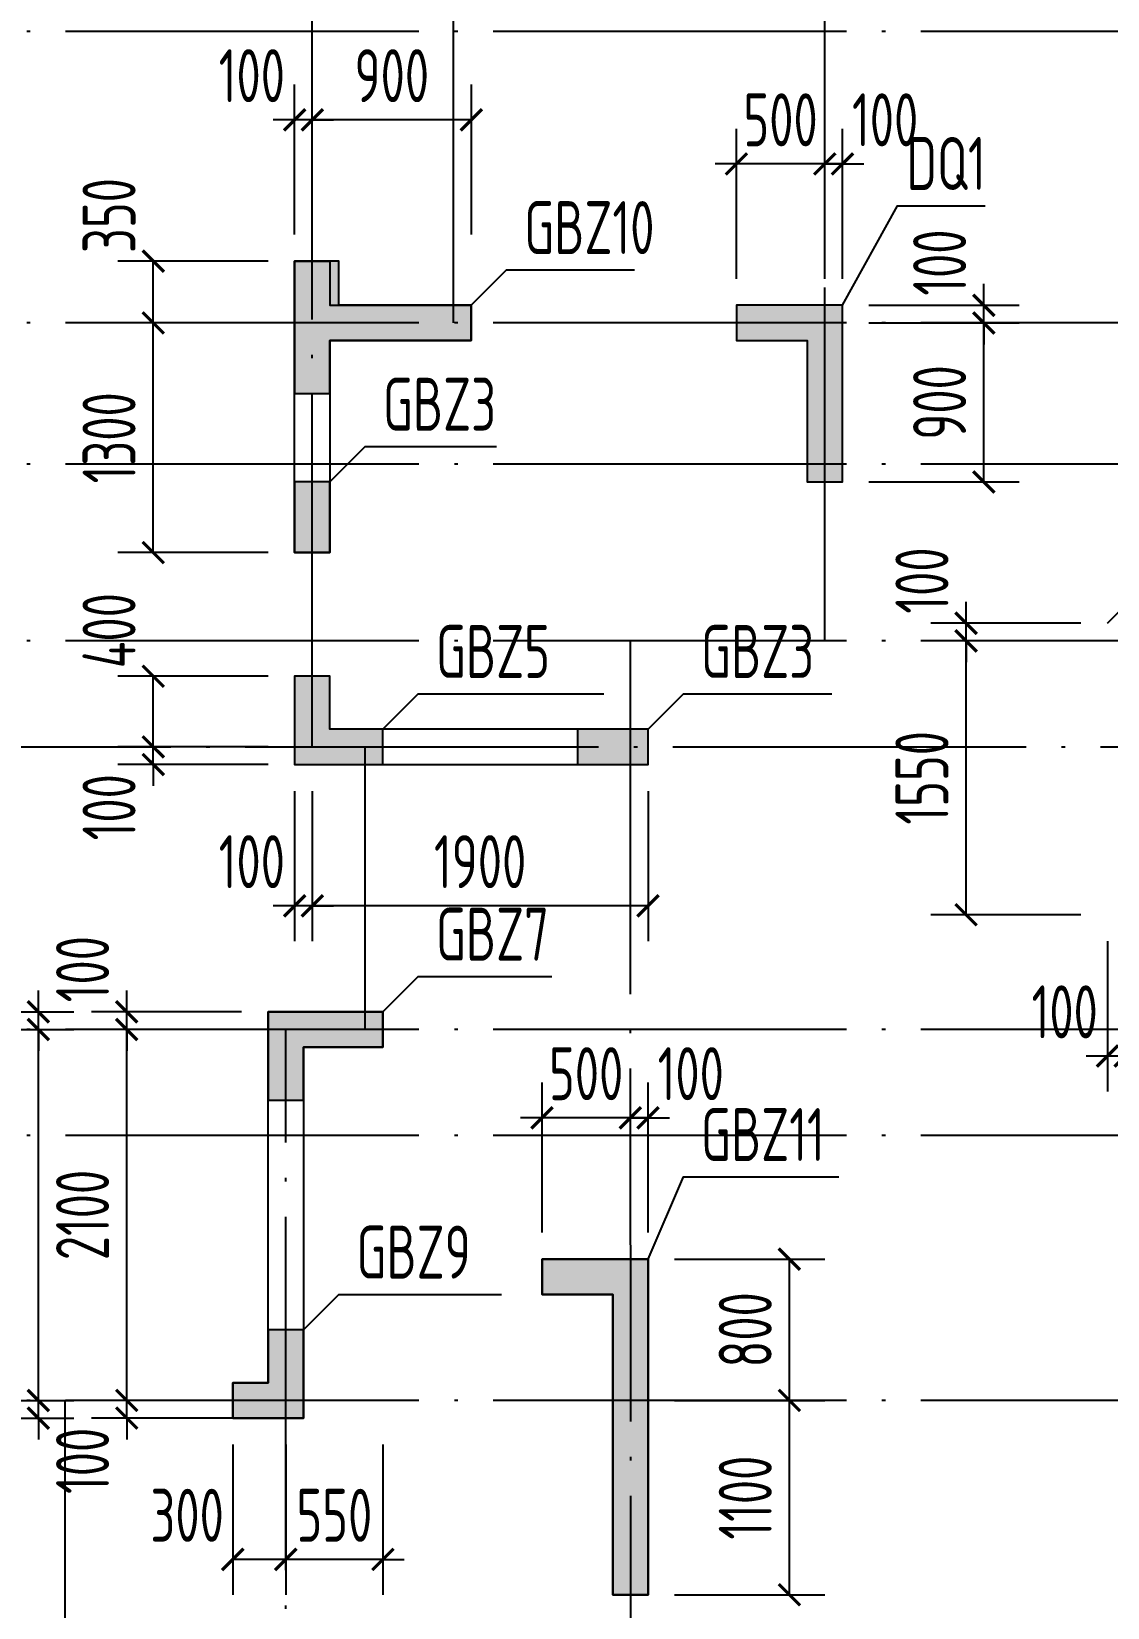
# Model space of a CAD drawing. Extents: x -668857 to 185752, y -270966 to 286822.
# Drawn here: x -306025 to -299937, y 206339 to 215261 of the extents above; entities that cross this region are included whole.
import ezdxf
from ezdxf.enums import TextEntityAlignment as Align

# ---------------------------------------------------------------- set-up
doc = ezdxf.new("R2010")
doc.units = 0
doc.header["$LTSCALE"] = 1000
doc.linetypes.add('DOTE', pattern=[2.42, 2, -0.2, 0.02, -0.2])
doc.layers.get('0').update_dxf_attribs({"linetype": 'CONTINUOUS'})
doc.layers.get('DEFPOINTS').update_dxf_attribs({"linetype": 'CONTINUOUS'})
for name, color, linetype in [('A-DOTE', 10, 'DOTE'), ('COLU_DE_TEXT', 7, 'CONTINUOUS'), ('LABEL', 1, 'CONTINUOUS'), ('S-Q墙实线', 6, 'CONTINUOUS'), ('S-Q墙标注', 3, 'CONTINUOUS'), ('S-X详图填充', 252, 'CONTINUOUS'), ('S-X详图实线', 4, 'CONTINUOUS')]:
    doc.layers.add(name, color=color, linetype=linetype)
doc.styles.add('TSSD_REIN', font='tssdeng.shx', dxfattribs={"width": 0.7, "height": 300, "bigfont": 'tssdchn.shx'})
doc.styles.add('结构文字', font='zstxt.shx', dxfattribs={"width": 0.7, "bigfont": 'zshz.shx'})
doc.dimstyles.new('STRUCK', dxfattribs={"dimtxt": 400, "dimasz": 121, "dimexe": 200, "dimexo": 150, "dimgap": 115, "dimtad": 1, "dimdec": 0, "dimdsep": 46, "dimtxsty": '结构文字', "dimblk": 'ARCHTICK', "dimcen": 400, "dimclrd": 3, "dimclre": 3, "dimclrt": 7, "dimadec": 0, "dimazin": 0, "dimtfac": 1, "dimtdec": 0, "dimtix": 1, "dimtmove": 2, "dimatfit": 3, "dimldrblk": '_DIMX', "dimfxl": 1, "dimtolj": 1, "dimtzin": 0, "dimarcsym": 0})

# ---------------------------------------------------------------- blocks, each defined once
blk = doc.blocks.new('_ArchTick')
at = {"color": 0, "linetype": 'ByBlock', "const_width": 0.15}
blk.add_lwpolyline([(-0.5, -0.5), (0.5, 0.5)], dxfattribs=at)
blk = doc.blocks.new('*D644')
at = {"layer": 'DEFPOINTS', "color": 0, "transparency": 16777216}
for p in [(-304436.7, 214760.6), (-304436.7, 213960.6), (-303536.6, 213960.6)]:
    blk.add_point(p, dxfattribs=at)
at = {"layer": 'S-Q墙标注', "color": 3, "lineweight": -2, "transparency": 16777216}
for p, q in [((-304436.7, 214110.6), (-304436.7, 214960.6)), ((-303536.6, 214110.6), (-303536.6, 214960.6)), ((-303536.6, 214760.6), (-304436.7, 214760.6))]:
    blk.add_line(p, q, dxfattribs=at)
at = {"layer": 'S-Q墙标注', "color": 3, "lineweight": -2, "transparency": 16777216, "xscale": 121, "yscale": 121, "zscale": 121, "rotation": 180}
blk.add_blockref('_ArchTick', (-304436.7, 214760.6), dxfattribs=at)
at = {"layer": 'S-Q墙标注', "color": 3, "lineweight": -2, "transparency": 16777216, "xscale": 121, "yscale": 121, "zscale": 121}
blk.add_blockref('_ArchTick', (-303536.6, 214760.6), dxfattribs=at)
at = {"layer": 'S-Q墙标注', "color": 7, "transparency": 16777216, "insert": (-303986.6, 215010.6), "char_height": 300, "attachment_point": 5, "style": 'TSSD_REIN'}
blk.add_mtext('\\A1;900', dxfattribs=at)
blk = doc.blocks.new('_DIMX')
blk.add_line((-150, 0), (150, 0))
at = {"const_width": 50}
blk.add_lwpolyline([(-70, -70), (70, 70)], dxfattribs=at)
blk = doc.blocks.new('*D645')
at = {"layer": 'DEFPOINTS', "color": 0, "transparency": 16777216}
for p in [(-304536.7, 214760.6), (-304536.7, 213960.6), (-304436.7, 213960.6)]:
    blk.add_point(p, dxfattribs=at)
at = {"layer": 'S-Q墙标注', "color": 3, "lineweight": -2, "transparency": 16777216}
for p, q in [((-304536.7, 214110.6), (-304536.7, 214960.6)), ((-304436.7, 214110.6), (-304436.7, 214960.6)), ((-304536.7, 214760.6), (-304657.7, 214760.6)), ((-304436.7, 214760.6), (-304536.7, 214760.6)), ((-304436.7, 214760.6), (-304315.7, 214760.6))]:
    blk.add_line(p, q, dxfattribs=at)
at = {"layer": 'S-Q墙标注', "color": 3, "lineweight": -2, "transparency": 16777216, "xscale": 121, "yscale": 121, "zscale": 121}
blk.add_blockref('_ArchTick', (-304536.7, 214760.6), dxfattribs=at)
at = {"layer": 'S-Q墙标注', "color": 3, "lineweight": -2, "transparency": 16777216, "xscale": 121, "yscale": 121, "zscale": 121, "rotation": 180}
blk.add_blockref('_ArchTick', (-304436.7, 214760.6), dxfattribs=at)
at = {"layer": 'S-Q墙标注', "color": 7, "transparency": 16777216, "insert": (-304778.6, 215010.6), "char_height": 300, "attachment_point": 5, "style": 'TSSD_REIN'}
blk.add_mtext('\\A1;100', dxfattribs=at)
blk = doc.blocks.new('*D707')
at = {"layer": 'DEFPOINTS', "color": 0, "transparency": 16777216}
for p in [(-300736.7, 211810.6), (-299936.7, 211810.6), (-299936.7, 210260.6)]:
    blk.add_point(p, dxfattribs=at)
at = {"layer": 'S-Q墙标注', "color": 3, "lineweight": -2, "transparency": 16777216}
for p, q in [((-300086.7, 211810.6), (-300936.7, 211810.6)), ((-300736.7, 210260.6), (-300736.7, 211810.6)), ((-300086.7, 210260.6), (-300936.7, 210260.6))]:
    blk.add_line(p, q, dxfattribs=at)
at = {"layer": 'S-Q墙标注', "color": 3, "lineweight": -2, "transparency": 16777216, "xscale": 121, "yscale": 121, "zscale": 121}
for p, rotation in [((-300736.7, 211810.6), 90), ((-300736.7, 210260.6), 270)]:
    blk.add_blockref('_ArchTick', p, dxfattribs=dict(at, rotation=rotation))
at = {"layer": 'S-Q墙标注', "color": 7, "transparency": 16777216, "insert": (-300986.7, 211035.6), "char_height": 300, "attachment_point": 5, "rotation": 90, "style": 'TSSD_REIN'}
blk.add_mtext('\\A1;1550', dxfattribs=at)
blk = doc.blocks.new('*D708')
at = {"layer": 'DEFPOINTS', "color": 0, "transparency": 16777216}
for p in [(-300736.7, 211910.6), (-299936.7, 211910.6), (-299936.7, 211810.6)]:
    blk.add_point(p, dxfattribs=at)
at = {"layer": 'S-Q墙标注', "color": 3, "lineweight": -2, "transparency": 16777216}
for p, q in [((-300736.7, 211910.6), (-300736.7, 212031.6)), ((-300086.7, 211910.6), (-300936.7, 211910.6)), ((-300736.7, 211810.6), (-300736.7, 211910.6)), ((-300086.7, 211810.6), (-300936.7, 211810.6)), ((-300736.7, 211810.6), (-300736.7, 211689.6))]:
    blk.add_line(p, q, dxfattribs=at)
at = {"layer": 'S-Q墙标注', "color": 3, "lineweight": -2, "transparency": 16777216, "xscale": 121, "yscale": 121, "zscale": 121}
for p, rotation in [((-300736.7, 211910.6), 270), ((-300736.7, 211810.6), 90)]:
    blk.add_blockref('_ArchTick', p, dxfattribs=dict(at, rotation=rotation))
at = {"layer": 'S-Q墙标注', "color": 7, "transparency": 16777216, "insert": (-300986.7, 212152.5), "char_height": 300, "attachment_point": 5, "rotation": 90, "style": 'TSSD_REIN'}
blk.add_mtext('\\A1;100', dxfattribs=at)
blk = doc.blocks.new('*D710')
at = {"layer": 'DEFPOINTS', "color": 0, "transparency": 16777216}
for p in [(-299936.7, 210260.6), (-299836.7, 210260.6), (-299936.7, 209460.6)]:
    blk.add_point(p, dxfattribs=at)
at = {"layer": 'S-Q墙标注', "color": 3, "lineweight": -2, "transparency": 16777216}
for p, q in [((-299936.7, 210110.6), (-299936.7, 209260.6)), ((-299836.7, 210110.6), (-299836.7, 209260.6)), ((-299936.7, 209460.6), (-300057.7, 209460.6)), ((-299836.7, 209460.6), (-299936.7, 209460.6)), ((-299836.7, 209460.6), (-299715.7, 209460.6))]:
    blk.add_line(p, q, dxfattribs=at)
at = {"layer": 'S-Q墙标注', "color": 3, "lineweight": -2, "transparency": 16777216, "xscale": 121, "yscale": 121, "zscale": 121}
blk.add_blockref('_ArchTick', (-299936.7, 209460.6), dxfattribs=at)
at = {"layer": 'S-Q墙标注', "color": 3, "lineweight": -2, "transparency": 16777216, "xscale": 121, "yscale": 121, "zscale": 121, "rotation": 180}
blk.add_blockref('_ArchTick', (-299836.7, 209460.6), dxfattribs=at)
at = {"layer": 'S-Q墙标注', "color": 7, "transparency": 16777216, "insert": (-300178.6, 209710.6), "char_height": 300, "attachment_point": 5, "style": 'TSSD_REIN'}
blk.add_mtext('\\A1;100', dxfattribs=at)
blk = doc.blocks.new('*D711')
at = {"layer": 'DEFPOINTS', "color": 0, "transparency": 16777216}
for p in [(-305336.7, 211210.9), (-304536.7, 211210.9), (-304536.7, 211110.9)]:
    blk.add_point(p, dxfattribs=at)
at = {"layer": 'S-Q墙标注', "color": 3, "lineweight": -2, "transparency": 16777216}
for p, q in [((-305336.7, 211210.9), (-305336.7, 211331.9)), ((-304686.7, 211210.9), (-305536.7, 211210.9)), ((-305336.7, 211110.9), (-305336.7, 211210.9)), ((-304686.7, 211110.9), (-305536.7, 211110.9)), ((-305336.7, 211110.9), (-305336.7, 210989.9))]:
    blk.add_line(p, q, dxfattribs=at)
at = {"layer": 'S-Q墙标注', "color": 3, "lineweight": -2, "transparency": 16777216, "xscale": 121, "yscale": 121, "zscale": 121}
for p, rotation in [((-305336.7, 211210.9), 270), ((-305336.7, 211110.9), 90)]:
    blk.add_blockref('_ArchTick', p, dxfattribs=dict(at, rotation=rotation))
at = {"layer": 'S-Q墙标注', "color": 7, "transparency": 16777216, "insert": (-305586.7, 210868.9), "char_height": 300, "attachment_point": 5, "rotation": 90, "style": 'TSSD_REIN'}
blk.add_mtext('\\A1;100', dxfattribs=at)
blk = doc.blocks.new('*D712')
at = {"layer": 'DEFPOINTS', "color": 0, "transparency": 16777216}
for p in [(-305336.7, 211610.9), (-304536.7, 211610.9), (-304536.7, 211210.9)]:
    blk.add_point(p, dxfattribs=at)
at = {"layer": 'S-Q墙标注', "color": 3, "lineweight": -2, "transparency": 16777216}
for p, q in [((-304686.7, 211610.9), (-305536.7, 211610.9)), ((-305336.7, 211210.9), (-305336.7, 211610.9)), ((-304686.7, 211210.9), (-305536.7, 211210.9))]:
    blk.add_line(p, q, dxfattribs=at)
at = {"layer": 'S-Q墙标注', "color": 3, "lineweight": -2, "transparency": 16777216, "xscale": 121, "yscale": 121, "zscale": 121}
for p, rotation in [((-305336.7, 211610.9), 90), ((-305336.7, 211210.9), 270)]:
    blk.add_blockref('_ArchTick', p, dxfattribs=dict(at, rotation=rotation))
at = {"layer": 'S-Q墙标注', "color": 7, "transparency": 16777216, "insert": (-305586.7, 211868.9), "char_height": 300, "attachment_point": 5, "rotation": 90, "style": 'TSSD_REIN'}
blk.add_mtext('\\A1;400', dxfattribs=at)
blk = doc.blocks.new('*D713')
at = {"layer": 'DEFPOINTS', "color": 0, "transparency": 16777216}
for p in [(-304436.7, 211110.9), (-302536.7, 211110.9), (-304436.7, 210310.9)]:
    blk.add_point(p, dxfattribs=at)
at = {"layer": 'S-Q墙标注', "color": 3, "lineweight": -2, "transparency": 16777216}
for p, q in [((-304436.7, 210960.9), (-304436.7, 210110.9)), ((-302536.7, 210960.9), (-302536.7, 210110.9)), ((-302536.7, 210310.9), (-304436.7, 210310.9))]:
    blk.add_line(p, q, dxfattribs=at)
at = {"layer": 'S-Q墙标注', "color": 3, "lineweight": -2, "transparency": 16777216, "xscale": 121, "yscale": 121, "zscale": 121, "rotation": 180}
blk.add_blockref('_ArchTick', (-304436.7, 210310.9), dxfattribs=at)
at = {"layer": 'S-Q墙标注', "color": 3, "lineweight": -2, "transparency": 16777216, "xscale": 121, "yscale": 121, "zscale": 121}
blk.add_blockref('_ArchTick', (-302536.7, 210310.9), dxfattribs=at)
at = {"layer": 'S-Q墙标注', "color": 7, "transparency": 16777216, "insert": (-303486.7, 210560.9), "char_height": 300, "attachment_point": 5, "style": 'TSSD_REIN'}
blk.add_mtext('\\A1;1900', dxfattribs=at)
blk = doc.blocks.new('*D714')
at = {"layer": 'DEFPOINTS', "color": 0, "transparency": 16777216}
for p in [(-304536.7, 211110.9), (-304436.7, 211110.9), (-304536.7, 210310.9)]:
    blk.add_point(p, dxfattribs=at)
at = {"layer": 'S-Q墙标注', "color": 3, "lineweight": -2, "transparency": 16777216}
for p, q in [((-304536.7, 210960.9), (-304536.7, 210110.9)), ((-304436.7, 210960.9), (-304436.7, 210110.9)), ((-304536.7, 210310.9), (-304657.7, 210310.9)), ((-304436.7, 210310.9), (-304536.7, 210310.9)), ((-304436.7, 210310.9), (-304315.7, 210310.9))]:
    blk.add_line(p, q, dxfattribs=at)
at = {"layer": 'S-Q墙标注', "color": 3, "lineweight": -2, "transparency": 16777216, "xscale": 121, "yscale": 121, "zscale": 121}
blk.add_blockref('_ArchTick', (-304536.7, 210310.9), dxfattribs=at)
at = {"layer": 'S-Q墙标注', "color": 3, "lineweight": -2, "transparency": 16777216, "xscale": 121, "yscale": 121, "zscale": 121, "rotation": 180}
blk.add_blockref('_ArchTick', (-304436.7, 210310.9), dxfattribs=at)
at = {"layer": 'S-Q墙标注', "color": 7, "transparency": 16777216, "insert": (-304778.6, 210560.9), "char_height": 300, "attachment_point": 5, "style": 'TSSD_REIN'}
blk.add_mtext('\\A1;100', dxfattribs=at)
blk = doc.blocks.new('*D715')
at = {"layer": 'DEFPOINTS', "color": 0, "transparency": 16777216}
for p in [(-301436.7, 213610.6), (-300636.7, 213610.6), (-301436.7, 212710.6)]:
    blk.add_point(p, dxfattribs=at)
at = {"layer": 'S-Q墙标注', "color": 3, "lineweight": -2, "transparency": 16777216}
for p, q in [((-301286.7, 213610.6), (-300436.7, 213610.6)), ((-300636.7, 212710.6), (-300636.7, 213610.6)), ((-301286.7, 212710.6), (-300436.7, 212710.6))]:
    blk.add_line(p, q, dxfattribs=at)
at = {"layer": 'S-Q墙标注', "color": 3, "lineweight": -2, "transparency": 16777216, "xscale": 121, "yscale": 121, "zscale": 121}
for p, rotation in [((-300636.7, 213610.6), 90), ((-300636.7, 212710.6), 270)]:
    blk.add_blockref('_ArchTick', p, dxfattribs=dict(at, rotation=rotation))
at = {"layer": 'S-Q墙标注', "color": 7, "transparency": 16777216, "insert": (-300886.7, 213160.6), "char_height": 300, "attachment_point": 5, "rotation": 90, "style": 'TSSD_REIN'}
blk.add_mtext('\\A1;900', dxfattribs=at)
blk = doc.blocks.new('*D716')
at = {"layer": 'DEFPOINTS', "color": 0, "transparency": 16777216}
for p in [(-301436.7, 213710.6), (-300636.7, 213710.6), (-301436.7, 213610.6)]:
    blk.add_point(p, dxfattribs=at)
at = {"layer": 'S-Q墙标注', "color": 3, "lineweight": -2, "transparency": 16777216}
for p, q in [((-300636.7, 213710.6), (-300636.7, 213831.6)), ((-301286.7, 213710.6), (-300436.7, 213710.6)), ((-300636.7, 213610.6), (-300636.7, 213710.6)), ((-301286.7, 213610.6), (-300436.7, 213610.6)), ((-300636.7, 213610.6), (-300636.7, 213489.6))]:
    blk.add_line(p, q, dxfattribs=at)
at = {"layer": 'S-Q墙标注', "color": 3, "lineweight": -2, "transparency": 16777216, "xscale": 121, "yscale": 121, "zscale": 121}
for p, rotation in [((-300636.7, 213710.6), 270), ((-300636.7, 213610.6), 90)]:
    blk.add_blockref('_ArchTick', p, dxfattribs=dict(at, rotation=rotation))
at = {"layer": 'S-Q墙标注', "color": 7, "transparency": 16777216, "insert": (-300886.7, 213952.5), "char_height": 300, "attachment_point": 5, "rotation": 90, "style": 'TSSD_REIN'}
blk.add_mtext('\\A1;100', dxfattribs=at)
blk = doc.blocks.new('*D717')
at = {"layer": 'DEFPOINTS', "color": 0, "transparency": 16777216}
for p in [(-301536.7, 214510.6), (-301536.7, 213710.6), (-301436.7, 213710.6)]:
    blk.add_point(p, dxfattribs=at)
at = {"layer": 'S-Q墙标注', "color": 3, "lineweight": -2, "transparency": 16777216}
for p, q in [((-301536.7, 213860.6), (-301536.7, 214710.6)), ((-301436.7, 213860.6), (-301436.7, 214710.6)), ((-301536.7, 214510.6), (-301657.7, 214510.6)), ((-301436.7, 214510.6), (-301536.7, 214510.6)), ((-301436.7, 214510.6), (-301315.7, 214510.6))]:
    blk.add_line(p, q, dxfattribs=at)
at = {"layer": 'S-Q墙标注', "color": 3, "lineweight": -2, "transparency": 16777216, "xscale": 121, "yscale": 121, "zscale": 121}
blk.add_blockref('_ArchTick', (-301536.7, 214510.6), dxfattribs=at)
at = {"layer": 'S-Q墙标注', "color": 3, "lineweight": -2, "transparency": 16777216, "xscale": 121, "yscale": 121, "zscale": 121, "rotation": 180}
blk.add_blockref('_ArchTick', (-301436.7, 214510.6), dxfattribs=at)
at = {"layer": 'S-Q墙标注', "color": 7, "transparency": 16777216, "insert": (-301194.8, 214760.6), "char_height": 300, "attachment_point": 5, "style": 'TSSD_REIN'}
blk.add_mtext('\\A1;100', dxfattribs=at)
blk = doc.blocks.new('*D718')
at = {"layer": 'DEFPOINTS', "color": 0, "transparency": 16777216}
for p in [(-302036.6, 214510.6), (-302036.6, 213710.6), (-301536.7, 213710.6)]:
    blk.add_point(p, dxfattribs=at)
at = {"layer": 'S-Q墙标注', "color": 3, "lineweight": -2, "transparency": 16777216}
for p, q in [((-302036.6, 213860.6), (-302036.6, 214710.6)), ((-301536.7, 213860.6), (-301536.7, 214710.6)), ((-302036.6, 214510.6), (-302157.6, 214510.6)), ((-301536.7, 214510.6), (-302036.6, 214510.6)), ((-301536.7, 214510.6), (-301415.7, 214510.6))]:
    blk.add_line(p, q, dxfattribs=at)
at = {"layer": 'S-Q墙标注', "color": 3, "lineweight": -2, "transparency": 16777216, "xscale": 121, "yscale": 121, "zscale": 121}
blk.add_blockref('_ArchTick', (-302036.6, 214510.6), dxfattribs=at)
at = {"layer": 'S-Q墙标注', "color": 3, "lineweight": -2, "transparency": 16777216, "xscale": 121, "yscale": 121, "zscale": 121, "rotation": 180}
blk.add_blockref('_ArchTick', (-301536.7, 214510.6), dxfattribs=at)
at = {"layer": 'S-Q墙标注', "color": 7, "transparency": 16777216, "insert": (-301786.6, 214760.6), "char_height": 300, "attachment_point": 5, "style": 'TSSD_REIN'}
blk.add_mtext('\\A1;500', dxfattribs=at)
blk = doc.blocks.new('*D719')
at = {"layer": 'DEFPOINTS', "color": 0, "transparency": 16777216}
for p in [(-304586.7, 207410.6), (-304036.8, 207410.6), (-304586.7, 206610.6)]:
    blk.add_point(p, dxfattribs=at)
at = {"layer": 'S-Q墙标注', "color": 3, "lineweight": -2, "transparency": 16777216}
for p, q in [((-304586.7, 207260.6), (-304586.7, 206410.6)), ((-304036.8, 207260.6), (-304036.8, 206410.6)), ((-304586.7, 206610.6), (-304707.7, 206610.6)), ((-304036.8, 206610.6), (-304586.7, 206610.6)), ((-304036.8, 206610.6), (-303915.8, 206610.6))]:
    blk.add_line(p, q, dxfattribs=at)
at = {"layer": 'S-Q墙标注', "color": 3, "lineweight": -2, "transparency": 16777216, "xscale": 121, "yscale": 121, "zscale": 121}
blk.add_blockref('_ArchTick', (-304586.7, 206610.6), dxfattribs=at)
at = {"layer": 'S-Q墙标注', "color": 3, "lineweight": -2, "transparency": 16777216, "xscale": 121, "yscale": 121, "zscale": 121, "rotation": 180}
blk.add_blockref('_ArchTick', (-304036.8, 206610.6), dxfattribs=at)
at = {"layer": 'S-Q墙标注', "color": 7, "transparency": 16777216, "insert": (-304311.7, 206860.6), "char_height": 300, "attachment_point": 5, "style": 'TSSD_REIN'}
blk.add_mtext('\\A1;550', dxfattribs=at)
blk = doc.blocks.new('*D720')
at = {"layer": 'DEFPOINTS', "color": 0, "transparency": 16777216}
for p in [(-304886.7, 207410.6), (-304586.7, 207410.6), (-304886.7, 206610.6)]:
    blk.add_point(p, dxfattribs=at)
at = {"layer": 'S-Q墙标注', "color": 3, "lineweight": -2, "transparency": 16777216}
for p, q in [((-304886.7, 207260.6), (-304886.7, 206410.6)), ((-304586.7, 207260.6), (-304586.7, 206410.6)), ((-304586.7, 206610.6), (-304886.7, 206610.6))]:
    blk.add_line(p, q, dxfattribs=at)
at = {"layer": 'S-Q墙标注', "color": 3, "lineweight": -2, "transparency": 16777216, "xscale": 121, "yscale": 121, "zscale": 121, "rotation": 180}
blk.add_blockref('_ArchTick', (-304886.7, 206610.6), dxfattribs=at)
at = {"layer": 'S-Q墙标注', "color": 3, "lineweight": -2, "transparency": 16777216, "xscale": 121, "yscale": 121, "zscale": 121}
blk.add_blockref('_ArchTick', (-304586.7, 206610.6), dxfattribs=at)
at = {"layer": 'S-Q墙标注', "color": 7, "transparency": 16777216, "insert": (-305144.8, 206860.6), "char_height": 300, "attachment_point": 5, "style": 'TSSD_REIN'}
blk.add_mtext('\\A1;300', dxfattribs=at)
blk = doc.blocks.new('*D721')
at = {"layer": 'DEFPOINTS', "color": 0, "transparency": 16777216}
for p in [(-305336.7, 213610.6), (-304536.7, 213610.6), (-304536.7, 212310.6)]:
    blk.add_point(p, dxfattribs=at)
at = {"layer": 'S-Q墙标注', "color": 3, "lineweight": -2, "transparency": 16777216}
for p, q in [((-304686.7, 213610.6), (-305536.7, 213610.6)), ((-305336.7, 212310.6), (-305336.7, 213610.6)), ((-304686.7, 212310.6), (-305536.7, 212310.6))]:
    blk.add_line(p, q, dxfattribs=at)
at = {"layer": 'S-Q墙标注', "color": 3, "lineweight": -2, "transparency": 16777216, "xscale": 121, "yscale": 121, "zscale": 121}
for p, rotation in [((-305336.7, 213610.6), 90), ((-305336.7, 212310.6), 270)]:
    blk.add_blockref('_ArchTick', p, dxfattribs=dict(at, rotation=rotation))
at = {"layer": 'S-Q墙标注', "color": 7, "transparency": 16777216, "insert": (-305586.7, 212960.6), "char_height": 300, "attachment_point": 5, "rotation": 90, "style": 'TSSD_REIN'}
blk.add_mtext('\\A1;1300', dxfattribs=at)
blk = doc.blocks.new('*D722')
at = {"layer": 'DEFPOINTS', "color": 0, "transparency": 16777216}
for p in [(-305336.7, 213960.6), (-304536.7, 213960.6), (-304536.7, 213610.6)]:
    blk.add_point(p, dxfattribs=at)
at = {"layer": 'S-Q墙标注', "color": 3, "lineweight": -2, "transparency": 16777216}
for p, q in [((-304686.7, 213960.6), (-305536.7, 213960.6)), ((-305336.7, 213610.6), (-305336.7, 213960.6)), ((-304686.7, 213610.6), (-305536.7, 213610.6))]:
    blk.add_line(p, q, dxfattribs=at)
at = {"layer": 'S-Q墙标注', "color": 3, "lineweight": -2, "transparency": 16777216, "xscale": 121, "yscale": 121, "zscale": 121}
for p, rotation in [((-305336.7, 213960.6), 90), ((-305336.7, 213610.6), 270)]:
    blk.add_blockref('_ArchTick', p, dxfattribs=dict(at, rotation=rotation))
at = {"layer": 'S-Q墙标注', "color": 7, "transparency": 16777216, "insert": (-305586.7, 214218.7), "char_height": 300, "attachment_point": 5, "rotation": 90, "style": 'TSSD_REIN'}
blk.add_mtext('\\A1;350', dxfattribs=at)
blk = doc.blocks.new('*D800')
at = {"layer": 'DEFPOINTS', "color": 0, "transparency": 16777216}
for p in [(-302536.7, 208310.6), (-301736.6, 208310.6), (-302536.7, 207510.6)]:
    blk.add_point(p, dxfattribs=at)
at = {"layer": 'S-Q墙标注', "color": 3, "lineweight": -2, "transparency": 16777216}
for p, q in [((-302386.7, 208310.6), (-301536.6, 208310.6)), ((-301736.6, 207510.6), (-301736.6, 208310.6)), ((-302386.7, 207510.6), (-301536.6, 207510.6))]:
    blk.add_line(p, q, dxfattribs=at)
at = {"layer": 'S-Q墙标注', "color": 3, "lineweight": -2, "transparency": 16777216, "xscale": 121, "yscale": 121, "zscale": 121}
for p, rotation in [((-301736.6, 208310.6), 90), ((-301736.6, 207510.6), 270)]:
    blk.add_blockref('_ArchTick', p, dxfattribs=dict(at, rotation=rotation))
at = {"layer": 'S-Q墙标注', "color": 7, "transparency": 16777216, "insert": (-301986.6, 207910.6), "char_height": 300, "attachment_point": 5, "rotation": 90, "style": 'TSSD_REIN'}
blk.add_mtext('\\A1;800', dxfattribs=at)
blk = doc.blocks.new('*D801')
at = {"layer": 'DEFPOINTS', "color": 0, "transparency": 16777216}
for p in [(-302636.8, 209110.6), (-302636.8, 208310.6), (-302536.8, 208310.6)]:
    blk.add_point(p, dxfattribs=at)
at = {"layer": 'S-Q墙标注', "color": 3, "lineweight": -2, "transparency": 16777216}
for p, q in [((-302636.8, 208460.6), (-302636.8, 209310.6)), ((-302536.8, 208460.6), (-302536.8, 209310.6)), ((-302636.8, 209110.6), (-302757.8, 209110.6)), ((-302536.8, 209110.6), (-302636.8, 209110.6)), ((-302536.8, 209110.6), (-302415.8, 209110.6))]:
    blk.add_line(p, q, dxfattribs=at)
at = {"layer": 'S-Q墙标注', "color": 3, "lineweight": -2, "transparency": 16777216, "xscale": 121, "yscale": 121, "zscale": 121}
blk.add_blockref('_ArchTick', (-302636.8, 209110.6), dxfattribs=at)
at = {"layer": 'S-Q墙标注', "color": 3, "lineweight": -2, "transparency": 16777216, "xscale": 121, "yscale": 121, "zscale": 121, "rotation": 180}
blk.add_blockref('_ArchTick', (-302536.8, 209110.6), dxfattribs=at)
at = {"layer": 'S-Q墙标注', "color": 7, "transparency": 16777216, "insert": (-302294.9, 209360.6), "char_height": 300, "attachment_point": 5, "style": 'TSSD_REIN'}
blk.add_mtext('\\A1;100', dxfattribs=at)
blk = doc.blocks.new('*D802')
at = {"layer": 'DEFPOINTS', "color": 0, "transparency": 16777216}
for p in [(-303136.7, 209110.6), (-303136.7, 208310.6), (-302636.8, 208310.6)]:
    blk.add_point(p, dxfattribs=at)
at = {"layer": 'S-Q墙标注', "color": 3, "lineweight": -2, "transparency": 16777216}
for p, q in [((-303136.7, 208460.6), (-303136.7, 209310.6)), ((-302636.8, 208460.6), (-302636.8, 209310.6)), ((-303136.7, 209110.6), (-303257.7, 209110.6)), ((-302636.8, 209110.6), (-303136.7, 209110.6)), ((-302636.8, 209110.6), (-302515.8, 209110.6))]:
    blk.add_line(p, q, dxfattribs=at)
at = {"layer": 'S-Q墙标注', "color": 3, "lineweight": -2, "transparency": 16777216, "xscale": 121, "yscale": 121, "zscale": 121}
blk.add_blockref('_ArchTick', (-303136.7, 209110.6), dxfattribs=at)
at = {"layer": 'S-Q墙标注', "color": 3, "lineweight": -2, "transparency": 16777216, "xscale": 121, "yscale": 121, "zscale": 121, "rotation": 180}
blk.add_blockref('_ArchTick', (-302636.8, 209110.6), dxfattribs=at)
at = {"layer": 'S-Q墙标注', "color": 7, "transparency": 16777216, "insert": (-302886.8, 209360.6), "char_height": 300, "attachment_point": 5, "style": 'TSSD_REIN'}
blk.add_mtext('\\A1;500', dxfattribs=at)
blk = doc.blocks.new('*D811')
at = {"layer": 'DEFPOINTS', "color": 0, "transparency": 16777216}
for p in [(-306786.7, 207510.6), (-305986.7, 207510.6), (-306786.7, 207410.6)]:
    blk.add_point(p, dxfattribs=at)
at = {"layer": 'S-Q墙标注', "color": 3, "lineweight": -2, "transparency": 16777216}
for p, q in [((-305986.7, 207510.6), (-305986.7, 207631.6)), ((-306636.7, 207510.6), (-305786.7, 207510.6)), ((-305986.7, 207410.6), (-305986.7, 207510.6)), ((-306636.7, 207410.6), (-305786.7, 207410.6)), ((-305986.7, 207410.6), (-305986.7, 207289.6))]:
    blk.add_line(p, q, dxfattribs=at)
at = {"layer": 'S-Q墙标注', "color": 3, "lineweight": -2, "transparency": 16777216, "xscale": 121, "yscale": 121, "zscale": 121}
for p, rotation in [((-305986.7, 207510.6), 270), ((-305986.7, 207410.6), 90)]:
    blk.add_blockref('_ArchTick', p, dxfattribs=dict(at, rotation=rotation))
at = {"layer": 'S-Q墙标注', "color": 7, "transparency": 16777216, "insert": (-306236.7, 207168.7), "char_height": 300, "attachment_point": 5, "rotation": 90, "style": 'TSSD_REIN'}
blk.add_mtext('\\A1;100', dxfattribs=at)
blk = doc.blocks.new('*D812')
at = {"layer": 'DEFPOINTS', "color": 0, "transparency": 16777216}
for p in [(-306786.7, 209610.6), (-305986.7, 209610.6), (-306786.7, 207510.6)]:
    blk.add_point(p, dxfattribs=at)
at = {"layer": 'S-Q墙标注', "color": 3, "lineweight": -2, "transparency": 16777216}
for p, q in [((-306636.7, 209610.6), (-305786.7, 209610.6)), ((-305986.7, 207510.6), (-305986.7, 209610.6)), ((-306636.7, 207510.6), (-305786.7, 207510.6))]:
    blk.add_line(p, q, dxfattribs=at)
at = {"layer": 'S-Q墙标注', "color": 3, "lineweight": -2, "transparency": 16777216, "xscale": 121, "yscale": 121, "zscale": 121}
for p, rotation in [((-305986.7, 209610.6), 90), ((-305986.7, 207510.6), 270)]:
    blk.add_blockref('_ArchTick', p, dxfattribs=dict(at, rotation=rotation))
at = {"layer": 'S-Q墙标注', "color": 7, "transparency": 16777216, "insert": (-306236.7, 208560.6), "char_height": 300, "attachment_point": 5, "rotation": 90, "style": 'TSSD_REIN'}
blk.add_mtext('\\A1;2100', dxfattribs=at)
blk = doc.blocks.new('*D813')
at = {"layer": 'DEFPOINTS', "color": 0, "transparency": 16777216}
for p in [(-306786.7, 209710.6), (-305986.7, 209710.6), (-306786.7, 209610.6)]:
    blk.add_point(p, dxfattribs=at)
at = {"layer": 'S-Q墙标注', "color": 3, "lineweight": -2, "transparency": 16777216}
for p, q in [((-305986.7, 209710.6), (-305986.7, 209831.6)), ((-306636.7, 209710.6), (-305786.7, 209710.6)), ((-305986.7, 209610.6), (-305986.7, 209710.6)), ((-306636.7, 209610.6), (-305786.7, 209610.6)), ((-305986.7, 209610.6), (-305986.7, 209489.6))]:
    blk.add_line(p, q, dxfattribs=at)
at = {"layer": 'S-Q墙标注', "color": 3, "lineweight": -2, "transparency": 16777216, "xscale": 121, "yscale": 121, "zscale": 121}
for p, rotation in [((-305986.7, 209710.6), 270), ((-305986.7, 209610.6), 90)]:
    blk.add_blockref('_ArchTick', p, dxfattribs=dict(at, rotation=rotation))
at = {"layer": 'S-Q墙标注', "color": 7, "transparency": 16777216, "insert": (-306236.7, 209952.5), "char_height": 300, "attachment_point": 5, "rotation": 90, "style": 'TSSD_REIN'}
blk.add_mtext('\\A1;100', dxfattribs=at)
blk = doc.blocks.new('*D814')
at = {"layer": 'DEFPOINTS', "color": 0, "transparency": 16777216}
for p in [(-305486.7, 207510.6), (-304686.7, 207510.6), (-304686.7, 207410.6)]:
    blk.add_point(p, dxfattribs=at)
at = {"layer": 'S-Q墙标注', "color": 3, "lineweight": -2, "transparency": 16777216}
for p, q in [((-305486.7, 207510.6), (-305486.7, 207631.6)), ((-304836.7, 207510.6), (-305686.7, 207510.6)), ((-305486.7, 207410.6), (-305486.7, 207510.6)), ((-304836.7, 207410.6), (-305686.7, 207410.6)), ((-305486.7, 207410.6), (-305486.7, 207289.6))]:
    blk.add_line(p, q, dxfattribs=at)
at = {"layer": 'S-Q墙标注', "color": 3, "lineweight": -2, "transparency": 16777216, "xscale": 121, "yscale": 121, "zscale": 121}
for p, rotation in [((-305486.7, 207510.6), 270), ((-305486.7, 207410.6), 90)]:
    blk.add_blockref('_ArchTick', p, dxfattribs=dict(at, rotation=rotation))
at = {"layer": 'S-Q墙标注', "color": 7, "transparency": 16777216, "insert": (-305736.7, 207168.7), "char_height": 300, "attachment_point": 5, "rotation": 90, "style": 'TSSD_REIN'}
blk.add_mtext('\\A1;100', dxfattribs=at)
blk = doc.blocks.new('*D815')
at = {"layer": 'DEFPOINTS', "color": 0, "transparency": 16777216}
for p in [(-305486.7, 209610.6), (-304686.7, 209610.6), (-304686.7, 207510.6)]:
    blk.add_point(p, dxfattribs=at)
at = {"layer": 'S-Q墙标注', "color": 3, "lineweight": -2, "transparency": 16777216}
for p, q in [((-304836.7, 209610.6), (-305686.7, 209610.6)), ((-305486.7, 207510.6), (-305486.7, 209610.6)), ((-304836.7, 207510.6), (-305686.7, 207510.6))]:
    blk.add_line(p, q, dxfattribs=at)
at = {"layer": 'S-Q墙标注', "color": 3, "lineweight": -2, "transparency": 16777216, "xscale": 121, "yscale": 121, "zscale": 121}
for p, rotation in [((-305486.7, 209610.6), 90), ((-305486.7, 207510.6), 270)]:
    blk.add_blockref('_ArchTick', p, dxfattribs=dict(at, rotation=rotation))
at = {"layer": 'S-Q墙标注', "color": 7, "transparency": 16777216, "insert": (-305736.7, 208560.6), "char_height": 300, "attachment_point": 5, "rotation": 90, "style": 'TSSD_REIN'}
blk.add_mtext('\\A1;2100', dxfattribs=at)
blk = doc.blocks.new('*D816')
at = {"layer": 'DEFPOINTS', "color": 0, "transparency": 16777216}
for p in [(-305486.7, 209710.6), (-304686.7, 209710.6), (-304686.7, 209610.6)]:
    blk.add_point(p, dxfattribs=at)
at = {"layer": 'S-Q墙标注', "color": 3, "lineweight": -2, "transparency": 16777216}
for p, q in [((-305486.7, 209710.6), (-305486.7, 209831.6)), ((-304836.7, 209710.6), (-305686.7, 209710.6)), ((-305486.7, 209610.6), (-305486.7, 209710.6)), ((-304836.7, 209610.6), (-305686.7, 209610.6)), ((-305486.7, 209610.6), (-305486.7, 209489.6))]:
    blk.add_line(p, q, dxfattribs=at)
at = {"layer": 'S-Q墙标注', "color": 3, "lineweight": -2, "transparency": 16777216, "xscale": 121, "yscale": 121, "zscale": 121}
for p, rotation in [((-305486.7, 209710.6), 270), ((-305486.7, 209610.6), 90)]:
    blk.add_blockref('_ArchTick', p, dxfattribs=dict(at, rotation=rotation))
at = {"layer": 'S-Q墙标注', "color": 7, "transparency": 16777216, "insert": (-305736.7, 209952.5), "char_height": 300, "attachment_point": 5, "rotation": 90, "style": 'TSSD_REIN'}
blk.add_mtext('\\A1;100', dxfattribs=at)
blk = doc.blocks.new('20210825.02044469')
at = {"layer": 'A-DOTE'}
for p, q in [((18500, 14900.3), (18500, 23738.1)), ((21400, 15500), (21400, 23738.1)), ((19300, 17300), (19300, 19400)), ((57823.9, 18950), (3600, 18950)), ((57823.9, 17300), (3600, 17300)), ((57823.9, 16500), (3600, 16500)), ((57823.9, 15500), (3600, 15500)), ((20299.8, 15500), (20300, 5400)), ((3600, 14900.3), (57823.9, 14900.3)), ((18800, 13300), (18800, 14900)), ((57823.9, 13300), (3600, 13300)), ((18350, 5400), (18350, 13300)), ((57823.9, 12700), (3600, 12700)), ((57823.9, 11200), (3600, 11200)), ((17100, 11200), (17100, 5400))]:
    blk.add_line(p, q, dxfattribs=at)
blk = doc.blocks.new('*D3917')
at = {"layer": 'DEFPOINTS', "color": 0, "transparency": 16777216}
for p in [(-302536.7, 207510.6), (-301736.6, 207510.6), (-302536.7, 206410.6)]:
    blk.add_point(p, dxfattribs=at)
at = {"layer": 'S-Q墙标注', "color": 3, "lineweight": -2, "transparency": 16777216}
for p, q in [((-302386.7, 207510.6), (-301536.6, 207510.6)), ((-301736.6, 206410.6), (-301736.6, 207510.6)), ((-302386.7, 206410.6), (-301536.6, 206410.6))]:
    blk.add_line(p, q, dxfattribs=at)
at = {"layer": 'S-Q墙标注', "color": 3, "lineweight": -2, "transparency": 16777216, "xscale": 121, "yscale": 121, "zscale": 121}
for p, rotation in [((-301736.6, 207510.6), 90), ((-301736.6, 206410.6), 270)]:
    blk.add_blockref('_ArchTick', p, dxfattribs=dict(at, rotation=rotation))
at = {"layer": 'S-Q墙标注', "color": 7, "transparency": 16777216, "insert": (-301986.6, 206960.6), "char_height": 300, "attachment_point": 5, "rotation": 90, "style": 'TSSD_REIN'}
blk.add_mtext('\\A1;1100', dxfattribs=at)

msp = doc.modelspace()

# ---------------------------------------------------------------- hatches: boundary and pattern name
at = {"layer": 'S-X详图填充'}
h = msp.add_hatch(color=256, dxfattribs=at)
h.dxf.hatch_style = 1
h.paths.add_polyline_path([(-304536.68, 213210.58), (-304336.68, 213210.58), (-304336.68, 213510.58), (-303537.07, 213510.58), (-303537.07, 213710.58), (-304286.68, 213710.58), (-304286.68, 213960.58), (-304536.68, 213960.58)])
h = msp.add_hatch(color=256, dxfattribs=at)
h.dxf.hatch_style = 1
h.paths.add_polyline_path([(-301436.68, 213710.58), (-302036.59, 213710.58), (-302036.59, 213510.58), (-301636.68, 213510.58), (-301636.68, 212710.58), (-301436.68, 212710.58)])
h = msp.add_hatch(color=256, dxfattribs=at)
h.dxf.hatch_style = 1
h.paths.add_polyline_path([(-304336.68, 212710.58), (-304536.68, 212710.58), (-304536.68, 212310.58), (-304336.68, 212310.58)])
h = msp.add_hatch(color=256, dxfattribs=at)
h.dxf.hatch_style = 1
h.paths.add_polyline_path([(-304036.68, 211110.85), (-304036.68, 211310.85), (-304336.68, 211310.85), (-304336.68, 211610.85), (-304536.68, 211610.85), (-304536.68, 211110.85)])
h = msp.add_hatch(color=256, dxfattribs=at)
h.dxf.hatch_style = 1
h.paths.add_polyline_path([(-302936.68, 211310.85), (-302936.68, 211110.85), (-302536.68, 211110.85), (-302536.68, 211310.85)])
h = msp.add_hatch(color=256, dxfattribs=at)
h.dxf.hatch_style = 1
h.paths.add_polyline_path([(-304686.68, 209210.58), (-304486.68, 209210.58), (-304486.68, 209510.58), (-304036.8, 209510.58), (-304036.8, 209710.58), (-304686.68, 209710.58)])
h = msp.add_hatch(color=256, dxfattribs=at)
h.dxf.hatch_style = 1
h.paths.add_polyline_path([(-303136.59, 208310.57), (-302536.68, 208310.57), (-302536.78, 206410.57), (-302736.78, 206410.57), (-302736.68, 208110.57), (-303136.68, 208110.57)])
h = msp.add_hatch(color=256, dxfattribs=at)
h.dxf.hatch_style = 1
h.paths.add_polyline_path([(-304486.68, 207910.58), (-304686.68, 207910.58), (-304686.68, 207610.58), (-304886.68, 207610.58), (-304886.68, 207410.58), (-304486.68, 207410.58)])

# ---------------------------------------------------------------- linework, layer by layer
at = {"layer": 'LABEL'}
for points in [[(-301436.68, 213710.58), (-301125.74, 214273.62), (-300629.04, 214273.62)], [(-303537.07, 213710.59), (-303337.07, 213910.59), (-302613.37, 213910.59)], [(-304336.68, 212710.58), (-304136.68, 212910.58), (-303393.42, 212910.58)], [(-299936.77, 211910.58), (-299736.77, 212110.58), (-298916.78, 212110.58)], [(-304036.68, 211310.85), (-303836.68, 211510.85), (-302786.68, 211510.85)], [(-302536.68, 211310.85), (-302336.68, 211510.85), (-301496.68, 211510.85)], [(-304036.8, 209710.58), (-303836.8, 209910.58), (-303081.66, 209910.58)], [(-302536.82, 208310.59), (-302336.82, 208776.03), (-301456.46, 208776.03)], [(-304486.68, 207910.58), (-304286.68, 208110.58), (-303366.83, 208110.58)]]:
    msp.add_lwpolyline(points, dxfattribs=at)
at = {"layer": 'S-Q墙实线', "color": 6}
for points in [[(-304336.68, 212310.58), (-304536.68, 212310.58), (-304536.68, 213960.58), (-304336.68, 213960.58), (-304336.68, 213710.58), (-303536.68, 213710.58), (-303536.68, 213510.58), (-304336.68, 213510.58)], [(-301436.68, 213710.58), (-302036.68, 213710.58), (-302036.68, 213510.58), (-301636.68, 213510.58), (-301636.68, 212710.58), (-301436.68, 212710.58)], [(-304536.68, 211610.58), (-304536.68, 211110.58), (-302536.68, 211110.58), (-302536.68, 211310.58), (-304336.68, 211310.58), (-304336.68, 211610.58)], [(-304036.68, 209710.58), (-304036.68, 209510.58), (-304486.68, 209510.58), (-304486.68, 207410.58), (-304886.68, 207410.58), (-304886.68, 207610.58), (-304686.68, 207610.58), (-304686.68, 209710.58)]]:
    msp.add_lwpolyline(points, close=True, dxfattribs=at)
msp.add_lwpolyline([(-302736.68, 208310.57), (-303136.68, 208310.57), (-303136.68, 208110.57), (-302736.68, 208110.57), (-302736.68, 206410.57), (-302536.68, 206410.57), (-302536.68, 208310.57), (-302736.68, 208310.57)], dxfattribs=at)
at = {"layer": 'S-X详图实线'}
for points in [[(-304536.68, 213210.58), (-304336.68, 213210.58), (-304336.68, 213510.58), (-303537.07, 213510.59), (-303537.07, 213710.59), (-304286.68, 213710.58), (-304286.68, 213960.58), (-304536.68, 213960.58), (-304536.68, 213210.58)], [(-301436.68, 213710.58), (-302036.59, 213710.58), (-302036.59, 213510.58), (-301636.68, 213510.58), (-301636.68, 212710.58), (-301436.68, 212710.58), (-301436.68, 213710.58)], [(-304336.68, 212710.58), (-304536.68, 212710.58), (-304536.68, 212310.58), (-304336.68, 212310.58), (-304336.68, 212710.58)], [(-304036.68, 211110.85), (-304036.68, 211310.85), (-304336.68, 211310.85), (-304336.68, 211610.85), (-304536.68, 211610.85), (-304536.68, 211110.85), (-304036.68, 211110.85)], [(-302936.68, 211310.85), (-302936.68, 211110.85), (-302536.68, 211110.85), (-302536.68, 211310.85), (-302936.68, 211310.85)], [(-304686.68, 209210.58), (-304486.68, 209210.58), (-304486.68, 209510.58), (-304036.8, 209510.58), (-304036.8, 209710.58), (-304686.68, 209710.58), (-304686.68, 209210.58)], [(-304486.68, 207910.58), (-304686.68, 207910.58), (-304686.68, 207610.58), (-304886.68, 207610.58), (-304886.68, 207410.58), (-304486.68, 207410.58), (-304486.68, 207910.58)]]:
    msp.add_lwpolyline(points, close=True, dxfattribs=at)
msp.add_lwpolyline([(-303136.59, 208310.57), (-302536.68, 208310.57), (-302536.78, 206410.57), (-302736.78, 206410.57), (-302736.68, 208110.57), (-303136.68, 208110.57), (-303136.59, 208310.57)], dxfattribs=at)

# ---------------------------------------------------------------- block references
at = {"layer": 'A-DOTE'}
msp.add_blockref('20210825.02044469', (-322936.68, 196310.57), dxfattribs=at)

# ---------------------------------------------------------------- texts
at = {"layer": 'COLU_DE_TEXT', "style": 'TSSD_REIN', "width": 0.7}
for s, p in [('DQ1', (-301073.98, 214273.62)), ('GBZ10', (-303237.07, 213910.59)), ('GBZ3', (-304036.68, 212910.58)), ('GBZ5', (-303736.68, 211510.85)), ('GBZ3', (-302236.68, 211510.85)), ('GBZ7', (-303736.8, 209910.58)), ('GBZ11', (-302236.82, 208776.03)), ('GBZ9', (-304186.68, 208110.58))]:
    msp.add_text(s, height=300, dxfattribs=at).set_placement(p, align=Align.BOTTOM_LEFT)

# ---------------------------------------------------------------- dimensions: what is measured, and where the dimension line sits
at = {"layer": 'S-Q墙标注'}
for base, p1, p2, angle, picture, middle in [((-304536.68, 214760.58), (-304436.67, 213960.58), (-304536.68, 213960.58), 180, '*D645', (-304778.6, 215010.58)), ((-301536.68, 214510.58), (-301436.68, 213710.58), (-301536.68, 213710.58), 180, '*D717', (-301194.76, 214760.58)), ((-305336.68, 213960.58), (-304536.68, 213610.58), (-304536.68, 213960.58), 90, '*D722', (-305586.68, 214218.66)), ((-300636.68, 213710.58), (-301436.68, 213610.58), (-301436.68, 213710.58), 90, '*D716', (-300886.68, 213952.51)), ((-300736.69, 211910.58), (-299936.69, 211810.58), (-299936.69, 211910.58), 90, '*D708', (-300986.69, 212152.51)), ((-305336.68, 211610.85), (-304536.68, 211210.85), (-304536.68, 211610.85), 90, '*D712', (-305586.68, 211868.93)), ((-305336.68, 211210.85), (-304536.68, 211110.85), (-304536.68, 211210.85), 90, '*D711', (-305586.68, 210868.93)), ((-304536.68, 210310.85), (-304436.68, 211110.85), (-304536.68, 211110.85), 180, '*D714', (-304778.6, 210560.85)), ((-305986.68, 209710.58), (-306786.68, 209610.58), (-306786.68, 209710.58), 90, '*D813', (-306236.68, 209952.51)), ((-305486.68, 209710.58), (-304686.68, 209610.58), (-304686.68, 209710.58), 90, '*D816', (-305736.68, 209952.51)), ((-299936.7, 209460.58), (-299836.69, 210260.58), (-299936.7, 210260.58), 180, '*D710', (-300178.62, 209710.58)), ((-302636.82, 209110.59), (-302536.82, 208310.59), (-302636.82, 208310.59), 180, '*D801', (-302294.9, 209360.59)), ((-305986.68, 207510.58), (-306786.68, 207410.58), (-306786.68, 207510.58), 90, '*D811', (-306236.68, 207168.66)), ((-305486.68, 207510.58), (-304686.68, 207410.58), (-304686.68, 207510.58), 90, '*D814', (-305736.68, 207168.66)), ((-304886.68, 206610.58), (-304586.68, 207410.58), (-304886.68, 207410.58), 180, '*D720', (-305144.76, 206860.58))]:
    dim = msp.add_linear_dim(base=base, p1=p1, p2=p2, angle=angle, dimstyle='STRUCK', override={"dimtxt": 300, "dimgap": 100, "dimtxsty": 'TSSD_REIN'}, dxfattribs=at)
    dim.commit()
    dim.dimension.update_dxf_attribs({"geometry": picture, "text_midpoint": middle, "dimtype": 160})
for base, p1, p2, angle, picture, middle in [((-304436.67, 214760.58), (-303536.55, 213960.58), (-304436.67, 213960.58), 180, '*D644', (-303986.61, 215010.58)), ((-302036.59, 214510.58), (-301536.68, 213710.58), (-302036.59, 213710.58), 180, '*D718', (-301786.64, 214760.58)), ((-305336.68, 213610.58), (-304536.68, 212310.58), (-304536.68, 213610.58), 90, '*D721', (-305586.68, 212960.58)), ((-300636.68, 213610.58), (-301436.68, 212710.58), (-301436.68, 213610.58), 90, '*D715', (-300886.68, 213160.58)), ((-300736.69, 211810.58), (-299936.7, 210260.58), (-299936.69, 211810.58), 90, '*D707', (-300986.69, 211035.58)), ((-304436.68, 210310.85), (-302536.68, 211110.85), (-304436.68, 211110.85), 180, '*D713', (-303486.68, 210560.85)), ((-305986.68, 209610.58), (-306786.68, 207510.58), (-306786.68, 209610.58), 90, '*D812', (-306236.68, 208560.58)), ((-305486.68, 209610.58), (-304686.68, 207510.58), (-304686.68, 209610.58), 90, '*D815', (-305736.68, 208560.58)), ((-303136.74, 209110.59), (-302636.82, 208310.59), (-303136.74, 208310.59), 180, '*D802', (-302886.78, 209360.59)), ((-301736.58, 208310.59), (-302536.69, 207510.58), (-302536.69, 208310.59), 90, '*D800', (-301986.58, 207910.59)), ((-301736.58, 207510.58), (-302536.69, 206410.58), (-302536.69, 207510.58), 90, '*D3917', (-301986.58, 206960.58)), ((-304586.68, 206610.58), (-304036.8, 207410.58), (-304586.68, 207410.58), 180, '*D719', (-304311.74, 206860.58))]:
    dim = msp.add_linear_dim(base=base, p1=p1, p2=p2, angle=angle, dimstyle='STRUCK', override={"dimtxt": 300, "dimgap": 100, "dimtxsty": 'TSSD_REIN'}, dxfattribs=at)
    dim.commit()
    dim.dimension.update_dxf_attribs({"geometry": picture, "text_midpoint": middle})

doc.saveas('drawing.dxf')
